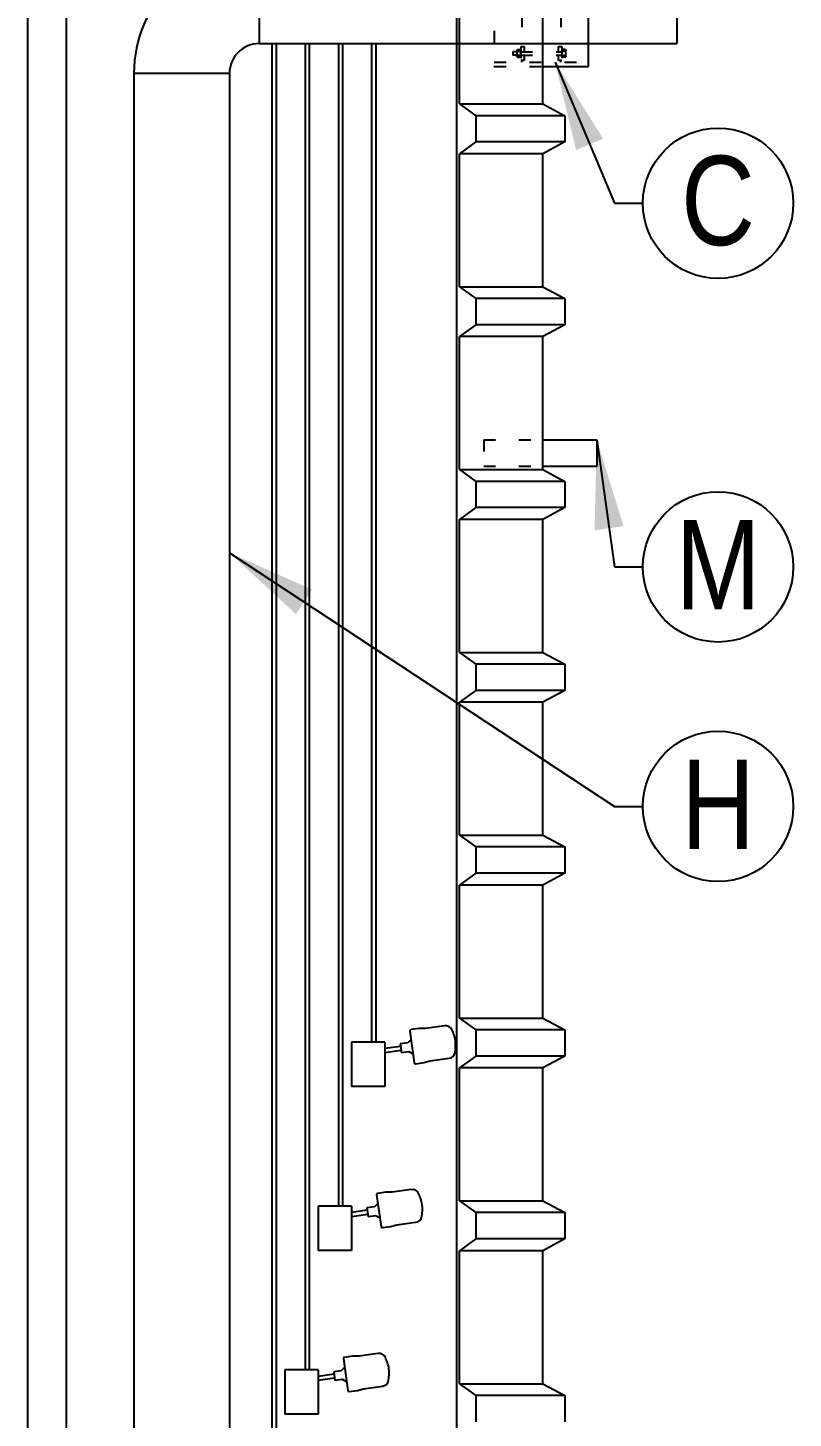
# Model space of a CAD drawing. Extents: x 0 to 216, y -5 to 280.
# Drawn here: x 128.4 to 148.81, y 99.52 to 136.58 of the extents above; entities that cross this region are included whole.
import ezdxf

# ---------------------------------------------------------------- set-up
doc = ezdxf.new("R2010")
doc.units = 0
doc.header["$LTSCALE"] = 10
doc.header["$MEASUREMENT"] = 0
doc.linetypes.add('SHORT_DASH', pattern=[0.125, 0.03125, -0.0625, 0.03125])
doc.layers.add('CADdetails-7-VERYFINE', color=7, linetype='CONTINUOUS')
doc.layers.add('CADdetails-9-EXTRAFINE', color=9, linetype='CONTINUOUS')
doc.styles.add('CADdetails-DIMENSIONS', font='ARIALN.TTF', dxfattribs={"height": 2.38})
doc.styles.add('CADdetails-NOTES', font='ARIALN.TTF', dxfattribs={"height": 2.38})
doc.dimstyles.new('CADdetails-LEADER', dxfattribs={"dimtxt": 2.38, "dimasz": 2.38, "dimexe": 0.5, "dimexo": 1.5, "dimgap": 1, "dimtad": 0, "dimzin": 0, "dimdsep": 46, "dimtxsty": 'CADdetails-DIMENSIONS', "dimcen": 1, "dimclrd": 256, "dimclre": 256, "dimclrt": 256, "dimadec": 0, "dimazin": 0, "dimtfac": 1, "dimtdec": 4, "dimtofl": 0, "dimtmove": 0, "dimatfit": 3, "dimfxl": 1, "dimtolj": 1, "dimtzin": 0, "dimarcsym": 0})

msp = doc.modelspace()

# ---------------------------------------------------------------- linework, layer by layer
at = {"layer": 'CADdetails-7-VERYFINE'}
for centre in [(146.802, 131.905), (146.802, 122.212), (146.802, 115.826)]:
    msp.add_circle(centre, 2.004, dxfattribs=at)
at = {"layer": 'CADdetails-9-EXTRAFINE', "linetype": 'Continuous'}
for p, q in [((139.838, 94.239), (139.838, 157.501)), ((128.405, 88.394), (128.405, 156.713)), ((129.436, 88.394), (129.436, 156.713)), ((143.349, 135.551), (143.349, 139.317)), ((134.574, 138.708), (134.574, 136.16)), ((145.703, 138.708), (145.703, 136.16)), ((145.703, 138.708), (145.703, 136.16)), ((139.912, 134.554), (139.912, 138.099)), ((142.13, 134.554), (142.13, 138.099)), ((134.574, 136.16), (145.703, 136.16)), ((134.909, 136.16), (134.909, 96.436)), ((135.02, 136.16), (135.02, 96.436)), ((135.795, 136.16), (135.795, 100.804)), ((135.906, 136.16), (135.906, 100.804)), ((136.682, 136.16), (136.682, 105.174)), ((136.792, 136.16), (136.792, 105.174)), ((137.568, 136.16), (137.568, 109.543)), ((137.679, 136.16), (137.679, 109.543)), ((143.341, 136.16), (145.703, 136.16)), ((133.78, 135.367), (131.232, 135.367)), ((131.232, 135.367), (131.232, 92.516)), ((133.78, 135.367), (133.78, 92.516)), ((142.13, 135.551), (143.349, 135.551)), ((139.912, 134.554), (142.13, 134.554)), ((139.912, 134.554), (140.344, 134.24)), ((142.13, 134.554), (142.72, 134.24)), ((142.72, 134.24), (140.344, 134.24)), ((140.344, 134.24), (140.344, 133.539)), ((142.72, 134.24), (142.72, 133.539)), ((140.344, 133.539), (139.912, 133.225)), ((142.72, 133.539), (140.344, 133.539)), ((142.72, 133.539), (142.13, 133.225)), ((142.13, 133.225), (139.912, 133.225)), ((139.912, 129.68), (139.912, 133.225)), ((142.13, 129.68), (142.13, 133.225)), ((139.912, 129.68), (142.13, 129.68)), ((139.912, 129.68), (140.344, 129.366)), ((142.72, 129.366), (140.344, 129.366)), ((140.344, 129.366), (140.344, 128.665)), ((142.13, 129.68), (142.72, 129.366)), ((142.72, 129.366), (142.72, 128.665)), ((140.344, 128.665), (139.912, 128.351)), ((142.72, 128.665), (140.344, 128.665)), ((142.72, 128.665), (142.13, 128.351)), ((142.13, 128.351), (139.912, 128.351)), ((139.912, 124.806), (139.912, 128.351)), ((142.13, 124.806), (142.13, 128.351)), ((142.13, 125.6), (143.571, 125.6)), ((143.571, 125.6), (143.571, 124.899)), ((139.912, 124.806), (142.13, 124.806)), ((139.912, 124.806), (140.344, 124.492)), ((142.13, 124.899), (143.571, 124.899)), ((142.13, 124.806), (142.72, 124.492)), ((142.72, 124.492), (140.344, 124.492)), ((140.344, 124.492), (140.344, 123.791)), ((142.72, 124.492), (142.72, 123.791)), ((140.344, 123.791), (139.912, 123.477)), ((142.13, 123.477), (139.912, 123.477)), ((139.912, 119.932), (139.912, 123.477)), ((142.72, 123.791), (140.344, 123.791)), ((142.72, 123.791), (142.13, 123.477)), ((142.13, 119.932), (142.13, 123.477)), ((139.912, 119.932), (140.344, 119.619)), ((139.912, 119.932), (142.13, 119.932)), ((142.13, 119.932), (142.72, 119.619)), ((140.344, 119.619), (140.344, 118.917)), ((142.72, 119.619), (140.344, 119.619)), ((142.72, 119.619), (142.72, 118.917)), ((140.344, 118.917), (139.912, 118.603)), ((142.72, 118.917), (140.344, 118.917)), ((142.72, 118.917), (142.13, 118.603)), ((142.13, 118.603), (139.912, 118.603)), ((139.912, 115.058), (139.912, 118.603)), ((142.13, 115.058), (142.13, 118.603)), ((139.912, 115.058), (140.344, 114.745)), ((139.912, 115.058), (142.13, 115.058)), ((142.13, 115.058), (142.72, 114.745)), ((140.344, 114.745), (140.344, 114.043)), ((142.72, 114.745), (140.344, 114.745)), ((142.72, 114.745), (142.72, 114.043)), ((140.344, 114.043), (139.912, 113.729)), ((142.72, 114.043), (140.344, 114.043)), ((142.72, 114.043), (142.13, 113.729)), ((142.13, 113.729), (139.912, 113.729)), ((139.912, 110.184), (139.912, 113.729)), ((142.13, 110.184), (142.13, 113.729)), ((139.912, 110.184), (140.344, 109.871)), ((139.912, 110.184), (142.13, 110.184)), ((142.13, 110.184), (142.72, 109.871)), ((138.589, 109.838), (138.706, 108.996)), ((138.834, 109.908), (138.619, 109.878)), ((139.006, 109.909), (138.834, 109.908)), ((139.507, 109.979), (139.006, 109.909)), ((140.344, 109.871), (140.344, 109.169)), ((142.72, 109.871), (140.344, 109.871)), ((142.72, 109.871), (142.72, 109.169)), ((137.918, 109.543), (137.032, 109.543)), ((137.032, 109.543), (137.032, 108.361)), ((137.918, 109.543), (137.918, 108.361)), ((138.34, 109.43), (137.918, 109.372)), ((138.53, 109.521), (138.332, 109.494)), ((138.332, 109.494), (138.365, 109.257)), ((138.62, 109.611), (138.53, 109.521)), ((138.356, 109.321), (137.918, 109.26)), ((138.562, 109.285), (138.365, 109.257)), ((138.674, 109.224), (138.562, 109.285)), ((138.746, 108.966), (138.961, 108.996)), ((138.961, 108.996), (139.126, 109.042)), ((139.126, 109.042), (139.628, 109.112)), ((140.344, 109.169), (139.912, 108.855)), ((142.72, 109.169), (140.344, 109.169)), ((142.72, 109.169), (142.13, 108.855)), ((142.13, 108.855), (139.912, 108.855)), ((139.912, 105.311), (139.912, 108.855)), ((142.13, 105.311), (142.13, 108.855)), ((137.918, 108.361), (137.032, 108.361)), ((137.702, 105.469), (137.82, 104.627)), ((137.948, 105.539), (137.732, 105.509)), ((138.12, 105.54), (137.948, 105.539)), ((138.621, 105.61), (138.12, 105.54)), ((139.912, 105.311), (140.344, 104.997)), ((139.912, 105.311), (142.13, 105.311)), ((142.13, 105.311), (142.72, 104.997)), ((137.032, 105.174), (136.145, 105.174)), ((136.145, 105.174), (136.145, 103.992)), ((137.032, 105.174), (137.032, 103.992)), ((137.454, 105.061), (137.032, 105.002)), ((137.47, 104.951), (137.032, 104.89)), ((137.643, 105.152), (137.445, 105.124)), ((137.445, 105.124), (137.478, 104.888)), ((137.676, 104.916), (137.478, 104.888)), ((137.734, 105.241), (137.643, 105.152)), ((137.788, 104.854), (137.676, 104.916)), ((140.344, 104.997), (140.344, 104.295)), ((142.72, 104.997), (140.344, 104.997)), ((142.72, 104.997), (142.72, 104.295)), ((137.859, 104.597), (138.075, 104.627)), ((138.075, 104.627), (138.24, 104.673)), ((138.24, 104.673), (138.742, 104.742)), ((140.344, 104.295), (139.912, 103.981)), ((142.72, 104.295), (140.344, 104.295)), ((142.72, 104.295), (142.13, 103.981)), ((137.032, 103.992), (136.145, 103.992)), ((142.13, 103.981), (139.912, 103.981)), ((139.912, 100.437), (139.912, 103.981)), ((142.13, 100.437), (142.13, 103.981)), ((137.735, 101.24), (137.233, 101.171)), ((136.848, 100.872), (136.757, 100.783)), ((136.816, 101.1), (136.934, 100.257)), ((137.061, 101.169), (136.846, 101.139)), ((137.233, 101.171), (137.061, 101.169)), ((136.145, 100.804), (135.259, 100.804)), ((135.259, 100.804), (135.259, 99.623)), ((136.145, 100.804), (136.145, 99.623)), ((136.568, 100.692), (136.145, 100.633)), ((136.583, 100.582), (136.145, 100.521)), ((136.757, 100.783), (136.559, 100.755)), ((136.559, 100.755), (136.592, 100.519)), ((136.79, 100.546), (136.592, 100.519)), ((136.902, 100.485), (136.79, 100.546)), ((136.973, 100.227), (137.188, 100.257)), ((137.188, 100.257), (137.354, 100.303)), ((137.354, 100.303), (137.855, 100.373)), ((139.912, 100.437), (140.344, 100.123)), ((139.912, 100.437), (142.13, 100.437)), ((140.344, 100.123), (140.344, 99.421)), ((142.72, 100.123), (140.344, 100.123)), ((142.13, 100.437), (142.72, 100.123)), ((142.72, 100.123), (142.72, 99.421)), ((136.145, 99.623), (135.259, 99.623))]:
    msp.add_line(p, q, dxfattribs=at)
at = {"layer": 'CADdetails-9-EXTRAFINE', "linetype": 'SHORT_DASH'}
for p, q in [((140.838, 139.317), (140.838, 135.551)), ((141.573, 138.784), (141.573, 136.084)), ((142.614, 138.784), (142.614, 136.084)), ((139.838, 136.16), (143.349, 136.16)), ((141.546, 136.084), (141.638, 136.084)), ((141.546, 136.084), (141.546, 135.715)), ((141.573, 136.086), (141.575, 136.084)), ((141.638, 136.084), (141.638, 135.944)), ((142.549, 135.944), (142.549, 136.084)), ((142.549, 136.084), (142.641, 136.084)), ((142.641, 136.084), (142.641, 135.715)), ((140.838, 135.662), (143.349, 135.662)), ((141.329, 135.944), (141.329, 135.856)), ((141.443, 135.944), (141.329, 135.944)), ((141.443, 135.856), (141.329, 135.856)), ((141.441, 135.828), (141.443, 135.83)), ((141.444, 135.986), (141.443, 135.985)), ((141.443, 135.985), (141.443, 135.983)), ((141.443, 135.983), (141.443, 135.982)), ((141.443, 135.982), (141.443, 135.981)), ((141.443, 135.819), (141.443, 135.981)), ((141.443, 135.981), (141.443, 135.98)), ((141.443, 135.98), (141.443, 135.978)), ((141.443, 135.978), (141.443, 135.977)), ((141.443, 135.977), (141.444, 135.976)), ((141.444, 135.824), (141.443, 135.823)), ((141.443, 135.823), (141.443, 135.822)), ((141.443, 135.822), (141.443, 135.82)), ((141.443, 135.82), (141.443, 135.819)), ((141.443, 135.819), (141.443, 135.818)), ((141.443, 135.818), (141.443, 135.816)), ((141.443, 135.816), (141.443, 135.815)), ((141.443, 135.815), (141.444, 135.814)), ((141.445, 135.988), (141.444, 135.987)), ((141.444, 135.987), (141.444, 135.986)), ((141.444, 135.976), (141.444, 135.974)), ((141.444, 135.974), (141.445, 135.973)), ((141.445, 135.827), (141.444, 135.825)), ((141.444, 135.825), (141.444, 135.824)), ((141.444, 135.814), (141.444, 135.813)), ((141.444, 135.813), (141.445, 135.811)), ((141.446, 135.991), (141.445, 135.989)), ((141.445, 135.989), (141.445, 135.988)), ((141.445, 135.973), (141.445, 135.972)), ((141.445, 135.972), (141.446, 135.971)), ((141.446, 135.829), (141.445, 135.828)), ((141.445, 135.828), (141.445, 135.827)), ((141.445, 135.811), (141.445, 135.81)), ((141.445, 135.81), (141.446, 135.809)), ((141.447, 135.992), (141.446, 135.991)), ((141.446, 135.971), (141.447, 135.97)), ((141.447, 135.83), (141.446, 135.829)), ((141.446, 135.809), (141.447, 135.808)), ((141.448, 135.993), (141.447, 135.992)), ((141.447, 135.97), (141.448, 135.969)), ((141.448, 135.831), (141.447, 135.83)), ((141.447, 135.808), (141.448, 135.807)), ((141.449, 135.994), (141.448, 135.993)), ((141.448, 135.969), (141.449, 135.967)), ((141.449, 135.832), (141.448, 135.831)), ((141.448, 135.807), (141.449, 135.806)), ((141.45, 135.995), (141.449, 135.994)), ((141.449, 135.967), (141.45, 135.966)), ((141.45, 135.833), (141.449, 135.832)), ((141.449, 135.806), (141.45, 135.805)), ((141.451, 135.996), (141.45, 135.995)), ((141.45, 135.966), (141.451, 135.965)), ((141.451, 135.835), (141.45, 135.833)), ((141.45, 135.805), (141.451, 135.803)), ((141.452, 135.997), (141.451, 135.996)), ((141.451, 135.965), (141.452, 135.964)), ((141.452, 135.836), (141.451, 135.835)), ((141.451, 135.803), (141.452, 135.802)), ((141.453, 135.998), (141.452, 135.997)), ((141.452, 135.964), (141.453, 135.963)), ((141.453, 135.837), (141.452, 135.836)), ((141.452, 135.802), (141.453, 135.801)), ((141.454, 135.999), (141.453, 135.998)), ((141.453, 135.963), (141.454, 135.962)), ((141.454, 135.838), (141.453, 135.837)), ((141.453, 135.801), (141.454, 135.8)), ((141.455, 136), (141.454, 135.999)), ((141.454, 135.962), (141.455, 135.961)), ((141.455, 135.839), (141.454, 135.838)), ((141.454, 135.8), (141.455, 135.799)), ((141.456, 136.001), (141.455, 136)), ((141.455, 135.961), (141.456, 135.96)), ((141.456, 135.839), (141.455, 135.839)), ((141.455, 135.799), (141.456, 135.799)), ((141.457, 136.002), (141.456, 136.001)), ((141.456, 135.96), (141.457, 135.96)), ((141.457, 135.84), (141.456, 135.839)), ((141.456, 135.799), (141.457, 135.798)), ((141.458, 136.003), (141.457, 136.002)), ((141.457, 135.96), (141.458, 135.959)), ((141.458, 135.841), (141.457, 135.84)), ((141.457, 135.798), (141.458, 135.797)), ((141.458, 136.003), (141.53, 136.003)), ((141.458, 135.959), (141.53, 135.959)), ((141.53, 135.841), (141.458, 135.841)), ((141.458, 135.797), (141.53, 135.797)), ((141.531, 136.002), (141.53, 136.003)), ((141.53, 135.959), (141.531, 135.96)), ((141.531, 135.84), (141.53, 135.841)), ((141.53, 135.797), (141.531, 135.798)), ((141.532, 136.001), (141.531, 136.002)), ((141.531, 135.96), (141.532, 135.96)), ((141.532, 135.839), (141.531, 135.84)), ((141.531, 135.798), (141.532, 135.799)), ((141.533, 136), (141.532, 136.001)), ((141.532, 135.96), (141.533, 135.961)), ((141.533, 135.839), (141.532, 135.839)), ((141.532, 135.799), (141.533, 135.799)), ((141.534, 135.999), (141.533, 136)), ((141.533, 135.961), (141.534, 135.962)), ((141.534, 135.838), (141.533, 135.839)), ((141.533, 135.799), (141.534, 135.8)), ((141.535, 135.998), (141.534, 135.999)), ((141.534, 135.962), (141.535, 135.963)), ((141.535, 135.837), (141.534, 135.838)), ((141.534, 135.8), (141.535, 135.801)), ((141.537, 135.997), (141.535, 135.998)), ((141.535, 135.963), (141.537, 135.964)), ((141.537, 135.836), (141.535, 135.837)), ((141.535, 135.801), (141.537, 135.802)), ((141.538, 135.996), (141.537, 135.997)), ((141.537, 135.964), (141.538, 135.965)), ((141.538, 135.835), (141.537, 135.836)), ((141.537, 135.802), (141.538, 135.803)), ((141.539, 135.995), (141.538, 135.996)), ((141.538, 135.965), (141.539, 135.966)), ((141.539, 135.833), (141.538, 135.835)), ((141.538, 135.803), (141.539, 135.805)), ((141.54, 135.994), (141.539, 135.995)), ((141.539, 135.966), (141.54, 135.967)), ((141.54, 135.832), (141.539, 135.833)), ((141.539, 135.805), (141.54, 135.806)), ((141.541, 135.993), (141.54, 135.994)), ((141.54, 135.967), (141.541, 135.969)), ((141.541, 135.831), (141.54, 135.832)), ((141.54, 135.806), (141.541, 135.807)), ((141.541, 135.992), (141.541, 135.993)), ((141.542, 135.991), (141.541, 135.992)), ((141.541, 135.97), (141.542, 135.971)), ((141.541, 135.969), (141.541, 135.97)), ((141.541, 135.83), (141.541, 135.831)), ((141.542, 135.829), (141.541, 135.83)), ((141.541, 135.808), (141.542, 135.809)), ((141.541, 135.807), (141.541, 135.808)), ((141.543, 135.989), (141.542, 135.991)), ((141.542, 135.971), (141.543, 135.972)), ((141.543, 135.828), (141.542, 135.829)), ((141.542, 135.809), (141.543, 135.81)), ((141.544, 135.988), (141.543, 135.989)), ((141.543, 135.972), (141.544, 135.973)), ((141.544, 135.827), (141.543, 135.828)), ((141.543, 135.81), (141.544, 135.811)), ((141.544, 135.987), (141.544, 135.988)), ((141.545, 135.986), (141.544, 135.987)), ((141.544, 135.974), (141.545, 135.976)), ((141.544, 135.973), (141.544, 135.974)), ((141.544, 135.825), (141.544, 135.827)), ((141.545, 135.824), (141.544, 135.825)), ((141.544, 135.813), (141.545, 135.814)), ((141.544, 135.811), (141.544, 135.813)), ((141.545, 135.985), (141.545, 135.986)), ((141.545, 135.983), (141.545, 135.985)), ((141.546, 135.982), (141.545, 135.983)), ((141.545, 135.978), (141.546, 135.98)), ((141.545, 135.977), (141.545, 135.978)), ((141.545, 135.976), (141.545, 135.977)), ((141.545, 135.823), (141.545, 135.824)), ((141.545, 135.822), (141.545, 135.823)), ((141.546, 135.82), (141.545, 135.822)), ((141.545, 135.816), (141.546, 135.818)), ((141.545, 135.815), (141.545, 135.816)), ((141.545, 135.814), (141.545, 135.815)), ((141.546, 135.981), (141.546, 135.982)), ((141.546, 135.98), (141.546, 135.981)), ((141.546, 135.944), (142.641, 135.944)), ((141.546, 135.856), (142.641, 135.856)), ((141.546, 135.819), (141.546, 135.82)), ((141.546, 135.818), (141.546, 135.819)), ((141.638, 135.715), (141.546, 135.715)), ((141.573, 135.662), (141.573, 135.715)), ((141.638, 135.856), (141.638, 135.715)), ((142.549, 135.715), (142.549, 135.856)), ((142.641, 135.715), (142.549, 135.715)), ((142.614, 135.662), (142.614, 135.715)), ((142.641, 135.983), (142.642, 135.985)), ((142.641, 135.982), (142.641, 135.983)), ((142.641, 135.981), (142.641, 135.982)), ((142.641, 135.98), (142.641, 135.981)), ((142.641, 135.978), (142.641, 135.98)), ((142.642, 135.977), (142.641, 135.978)), ((142.641, 135.822), (142.642, 135.823)), ((142.641, 135.82), (142.641, 135.822)), ((142.641, 135.819), (142.641, 135.82)), ((142.641, 135.818), (142.641, 135.819)), ((142.641, 135.816), (142.641, 135.818)), ((142.642, 135.815), (142.641, 135.816)), ((142.642, 135.986), (142.643, 135.987)), ((142.642, 135.985), (142.642, 135.986)), ((142.642, 135.976), (142.642, 135.977)), ((142.643, 135.974), (142.642, 135.976)), ((142.642, 135.824), (142.643, 135.825)), ((142.642, 135.823), (142.642, 135.824)), ((142.642, 135.814), (142.642, 135.815)), ((142.643, 135.813), (142.642, 135.814)), ((142.643, 135.988), (142.644, 135.989)), ((142.643, 135.987), (142.643, 135.988)), ((142.643, 135.973), (142.643, 135.974)), ((142.644, 135.972), (142.643, 135.973)), ((142.643, 135.827), (142.644, 135.828)), ((142.643, 135.825), (142.643, 135.827)), ((142.643, 135.811), (142.643, 135.813)), ((142.644, 135.81), (142.643, 135.811)), ((142.644, 135.989), (142.645, 135.991)), ((142.645, 135.971), (142.644, 135.972)), ((142.644, 135.828), (142.645, 135.829)), ((142.645, 135.809), (142.644, 135.81)), ((142.645, 135.992), (142.646, 135.993)), ((142.645, 135.991), (142.645, 135.992)), ((142.645, 135.97), (142.645, 135.971)), ((142.646, 135.969), (142.645, 135.97)), ((142.645, 135.83), (142.646, 135.831)), ((142.645, 135.829), (142.645, 135.83)), ((142.645, 135.808), (142.645, 135.809)), ((142.646, 135.807), (142.645, 135.808)), ((142.646, 135.993), (142.647, 135.994)), ((142.647, 135.967), (142.646, 135.969)), ((142.646, 135.831), (142.647, 135.832)), ((142.647, 135.806), (142.646, 135.807)), ((142.647, 135.994), (142.648, 135.995)), ((142.648, 135.966), (142.647, 135.967)), ((142.647, 135.832), (142.648, 135.833)), ((142.648, 135.805), (142.647, 135.806)), ((142.648, 135.995), (142.649, 135.996)), ((142.649, 135.965), (142.648, 135.966)), ((142.648, 135.833), (142.649, 135.835)), ((142.649, 135.803), (142.648, 135.805)), ((142.649, 135.996), (142.65, 135.997)), ((142.65, 135.964), (142.649, 135.965)), ((142.649, 135.835), (142.65, 135.836)), ((142.65, 135.802), (142.649, 135.803)), ((142.65, 135.997), (142.651, 135.998)), ((142.651, 135.963), (142.65, 135.964)), ((142.65, 135.836), (142.651, 135.837)), ((142.651, 135.801), (142.65, 135.802)), ((142.651, 135.998), (142.652, 135.999)), ((142.652, 135.962), (142.651, 135.963)), ((142.651, 135.837), (142.652, 135.838)), ((142.652, 135.8), (142.651, 135.801)), ((142.652, 135.999), (142.654, 136)), ((142.654, 135.961), (142.652, 135.962)), ((142.652, 135.838), (142.654, 135.839)), ((142.654, 135.799), (142.652, 135.8)), ((142.654, 136), (142.655, 136.001)), ((142.655, 135.96), (142.654, 135.961)), ((142.654, 135.839), (142.655, 135.839)), ((142.655, 135.799), (142.654, 135.799)), ((142.655, 136.001), (142.656, 136.002)), ((142.656, 135.96), (142.655, 135.96)), ((142.655, 135.839), (142.656, 135.84)), ((142.656, 135.798), (142.655, 135.799)), ((142.656, 136.002), (142.657, 136.003)), ((142.657, 135.959), (142.656, 135.96)), ((142.656, 135.84), (142.657, 135.841)), ((142.657, 135.797), (142.656, 135.798)), ((142.728, 136.003), (142.657, 136.003)), ((142.728, 135.959), (142.657, 135.959)), ((142.657, 135.841), (142.728, 135.841)), ((142.728, 135.797), (142.657, 135.797)), ((142.728, 136.003), (142.73, 136.002)), ((142.73, 135.96), (142.728, 135.959)), ((142.728, 135.841), (142.73, 135.84)), ((142.73, 135.798), (142.728, 135.797)), ((142.73, 136.002), (142.731, 136.001)), ((142.731, 135.96), (142.73, 135.96)), ((142.73, 135.84), (142.731, 135.839)), ((142.731, 135.799), (142.73, 135.798)), ((142.731, 136.001), (142.732, 136)), ((142.732, 135.961), (142.731, 135.96)), ((142.731, 135.839), (142.732, 135.839)), ((142.732, 135.799), (142.731, 135.799)), ((142.732, 136), (142.733, 135.999)), ((142.733, 135.962), (142.732, 135.961)), ((142.732, 135.839), (142.733, 135.838)), ((142.733, 135.8), (142.732, 135.799)), ((142.733, 135.999), (142.734, 135.998)), ((142.734, 135.963), (142.733, 135.962)), ((142.733, 135.838), (142.734, 135.837)), ((142.734, 135.801), (142.733, 135.8)), ((142.734, 135.998), (142.735, 135.997)), ((142.735, 135.964), (142.734, 135.963)), ((142.734, 135.837), (142.735, 135.836)), ((142.735, 135.802), (142.734, 135.801)), ((142.735, 135.997), (142.736, 135.996)), ((142.736, 135.965), (142.735, 135.964)), ((142.735, 135.836), (142.736, 135.835)), ((142.736, 135.803), (142.735, 135.802)), ((142.736, 135.996), (142.737, 135.995)), ((142.737, 135.966), (142.736, 135.965)), ((142.736, 135.835), (142.737, 135.833)), ((142.737, 135.805), (142.736, 135.803)), ((142.737, 135.995), (142.738, 135.994)), ((142.738, 135.967), (142.737, 135.966)), ((142.737, 135.833), (142.738, 135.832)), ((142.738, 135.806), (142.737, 135.805)), ((142.738, 135.994), (142.739, 135.993)), ((142.739, 135.969), (142.738, 135.967)), ((142.738, 135.832), (142.739, 135.831)), ((142.739, 135.807), (142.738, 135.806)), ((142.739, 135.993), (142.74, 135.992)), ((142.74, 135.97), (142.739, 135.969)), ((142.739, 135.831), (142.74, 135.83)), ((142.74, 135.808), (142.739, 135.807)), ((142.74, 135.992), (142.741, 135.991)), ((142.741, 135.971), (142.74, 135.97)), ((142.74, 135.83), (142.741, 135.829)), ((142.741, 135.809), (142.74, 135.808)), ((142.741, 135.991), (142.741, 135.989)), ((142.741, 135.989), (142.742, 135.988)), ((142.742, 135.973), (142.741, 135.972)), ((142.741, 135.972), (142.741, 135.971)), ((142.741, 135.829), (142.741, 135.828)), ((142.741, 135.828), (142.742, 135.827)), ((142.742, 135.811), (142.741, 135.81)), ((142.741, 135.81), (142.741, 135.809)), ((142.742, 135.988), (142.743, 135.987)), ((142.743, 135.974), (142.742, 135.973)), ((142.742, 135.827), (142.743, 135.825)), ((142.743, 135.813), (142.742, 135.811)), ((142.743, 135.987), (142.743, 135.986)), ((142.743, 135.986), (142.744, 135.985)), ((142.744, 135.977), (142.743, 135.976)), ((142.743, 135.976), (142.743, 135.974)), ((142.743, 135.825), (142.743, 135.824)), ((142.743, 135.824), (142.744, 135.823)), ((142.744, 135.815), (142.743, 135.814)), ((142.743, 135.814), (142.743, 135.813)), ((142.744, 135.985), (142.744, 135.983)), ((142.744, 135.983), (142.744, 135.982)), ((142.744, 135.982), (142.744, 135.981)), ((142.744, 135.819), (142.744, 135.981)), ((142.744, 135.981), (142.744, 135.98)), ((142.744, 135.98), (142.744, 135.978)), ((142.744, 135.978), (142.744, 135.977)), ((142.744, 135.823), (142.744, 135.822)), ((142.744, 135.822), (142.744, 135.82)), ((142.744, 135.82), (142.744, 135.819)), ((142.744, 135.819), (142.744, 135.818)), ((142.744, 135.818), (142.744, 135.816)), ((142.744, 135.816), (142.744, 135.815)), ((140.838, 135.551), (142.13, 135.551)), ((140.559, 125.6), (142.13, 125.6)), ((140.559, 125.6), (140.559, 124.899)), ((140.559, 124.899), (142.13, 124.899))]:
    msp.add_line(p, q, dxfattribs=at)
at = {"layer": 'CADdetails-9-EXTRAFINE', "linetype": 'Continuous'}
for centre, radius, start, end in [((134.574, 135.367), 3.342, 90, 180), ((134.574, 135.367), 0.794, 90, 180), ((138.623, 109.843), 0.0351, 97.9293, 187.9293), ((139.545, 109.805), 0.178, 24.0474, 102.2449), ((138.564, 109.345), 1.261, 10.6646, 24.9787), ((138.548, 109.464), 1.261, 350.8799, 5.194), ((138.741, 109.001), 0.0351, 187.9293, 277.9293), ((139.616, 109.29), 0.178, 273.6137, 351.8112), ((137.737, 105.474), 0.0351, 97.9293, 187.9293), ((138.659, 105.435), 0.178, 24.0474, 102.2449), ((137.678, 104.976), 1.261, 10.6646, 24.9787), ((138.73, 104.92), 0.178, 273.6137, 351.8112), ((137.662, 105.095), 1.261, 350.8799, 5.194), ((137.855, 104.632), 0.0351, 187.9293, 277.9293), ((137.772, 101.066), 0.178, 24.0474, 102.2449), ((136.851, 101.105), 0.0351, 97.9293, 187.9293), ((136.792, 100.606), 1.261, 10.6646, 24.9787), ((136.776, 100.725), 1.261, 350.8799, 5.194), ((137.844, 100.551), 0.178, 273.6137, 351.8112), ((136.968, 100.262), 0.0351, 187.9293, 277.9293)]:
    msp.add_arc(centre, radius, start, end, dxfattribs=at)
at = {"layer": 'CADdetails-9-EXTRAFINE', "linetype": 'SHORT_DASH'}
for centre, start, end in [((141.56, 135.9), 150, 210), ((141.428, 135.9), 330, 30), ((142.759, 135.9), 150, 210), ((142.627, 135.9), 330, 30)]:
    msp.add_arc(centre, 0.118, start, end, dxfattribs=at)

# ---------------------------------------------------------------- texts
at = {"layer": 'CADdetails-7-VERYFINE', "char_height": 2.38, "width": 4.00739, "attachment_point": 5, "style": 'CADdetails-NOTES'}
for s, insert in [('C', (146.802, 131.963)), ('M', (146.802, 122.271)), ('H', (146.802, 115.885))]:
    msp.add_mtext(s, dxfattribs=dict(at, insert=insert))

# ---------------------------------------------------------------- leaders
at = {"layer": 'CADdetails-7-VERYFINE', "annotation_type": 0, "has_hookline": 1, "hookline_direction": 0}
for points in [[(142.457, 135.668), (144.04, 131.905), (144.798, 131.905)], [(143.571, 125.6), (144.04, 122.212), (144.798, 122.212)], [(133.78, 122.588), (144.04, 115.826), (144.798, 115.826)]]:
    msp.add_leader(points, dimstyle='CADdetails-LEADER', override={"dimgap": 1, "dimtad": 0}, dxfattribs=at)

doc.saveas('drawing.dxf')
